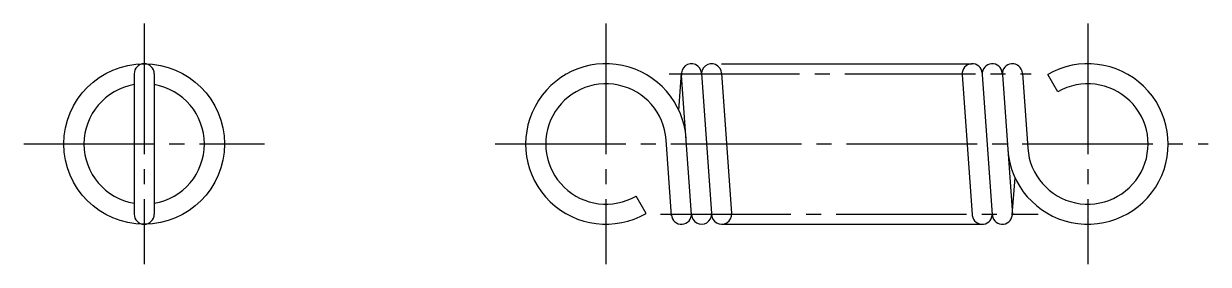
# Model space of a CAD drawing. Extents: x 5.1 to 80.7, y 5 to 64.
# Drawn here: x 51.23 to 80.73, y 57.99 to 63.99 of the extents above; entities outside this region: 2.
import ezdxf

# ---------------------------------------------------------------- set-up
doc = ezdxf.new("R2010")
doc.units = 0
doc.header["$LTSCALE"] = 0.25
doc.linetypes.add('CENTER', pattern=[17.5, 13, -1.5, 1.5, -1.5])
doc.linetypes.add('PHANTOM', pattern=[63.5, 31.75, -6.35, 6.35, -6.35, 6.35, -6.35])
doc.layers.get('0').update_dxf_attribs({"linetype": 'CONTINUOUS'})
doc.layers.add('CENTER', color=1, linetype='CENTER')
doc.styles.get("Standard").update_dxf_attribs({"font": 'txt', "bigfont": 'BIGFONT'})

msp = doc.modelspace()

# ---------------------------------------------------------------- linework, layer by layer
at = {"color": 3, "linetype": 'PHANTOM'}
for p, q in [((68.611, 62.989), (74.853, 62.989)), ((68.612, 58.989), (75.103, 58.989))]:
    msp.add_line(p, q, dxfattribs=at)
for p, q in [((53.983, 62.739), (53.983, 59.239)), ((54.483, 62.739), (54.483, 59.239)), ((67.547, 61.831), (67.613, 62.756)), ((67.863, 59.23), (67.616, 62.696)), ((68.111, 62.756), (68.361, 59.256)), ((68.611, 62.756), (68.861, 59.256)), ((74.604, 62.721), (74.854, 59.221)), ((75.104, 62.721), (75.354, 59.221)), ((75.604, 62.721), (75.854, 59.221)), ((76.102, 62.756), (76.236, 60.882)), ((76.983, 62.288), (76.733, 62.721)), ((67.365, 59.194), (67.229, 61.095)), ((75.852, 59.221), (75.919, 60.146)), ((66.733, 59.257), (66.483, 59.69)), ((70.235, 58.989), (70.235, 58.989)), ((71.858, 58.989), (71.858, 58.989))]:
    msp.add_line(p, q)
msp.add_circle((54.233, 60.989), 2)
for centre, radius, start, end in [((54.233, 62.739), 0.25, 0, 180), ((65.733, 60.989), 2, 4.0856, 300), ((67.862, 62.739), 0.25, 4.0856, 189.8648), ((68.362, 62.739), 0.25, 4.0856, 189.8648), ((74.853, 62.739), 0.25, 4.0856, 184.0856), ((75.353, 62.739), 0.25, 4.0856, 184.0856), ((75.853, 62.739), 0.25, 4.0856, 184.0856), ((77.733, 60.989), 2, 184.0856, 120), ((54.233, 60.989), 1.5, 99.5941, 260.4059), ((54.233, 60.989), 1.5, 279.5941, 80.4059), ((65.733, 60.989), 1.5, 4.0856, 300), ((77.733, 60.989), 1.5, 184.0856, 120), ((54.233, 59.239), 0.25, 180, 0), ((67.612, 59.239), 0.25, 184.0856, 4.0856), ((68.112, 59.239), 0.25, 178.3065, 4.0856), ((68.612, 59.239), 0.25, 178.3065, 4.0856), ((75.103, 59.239), 0.25, 175.9144, 355.9144), ((75.603, 59.239), 0.25, 175.9144, 355.9144)]:
    msp.add_arc(centre, radius, start, end)
at = {"layer": 'CENTER', "color": 1, "linetype": 'CENTER'}
for p, q in [((54.233, 63.989), (54.233, 57.989)), ((65.733, 63.989), (65.733, 57.989)), ((77.733, 63.989), (77.733, 57.989)), ((67.306, 62.739), (76.324, 62.739)), ((51.233, 60.989), (57.233, 60.989)), ((62.976, 60.989), (80.733, 60.989)), ((67.09, 59.239), (76.497, 59.239))]:
    msp.add_line(p, q, dxfattribs=at)

# ---------------------------------------------------------------- texts
for s, p in [('AWS4-15', (5, 12.5)), ('AWS04', (5, 5))]:
    msp.add_text(s, height=2).set_placement(p)

doc.saveas('drawing.dxf')
